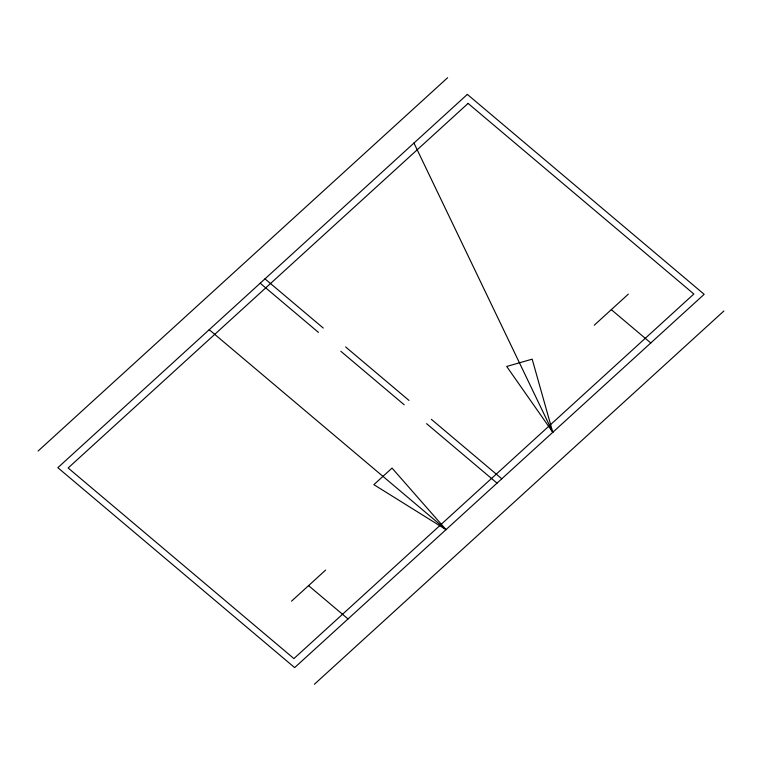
<?xml version="1.0" encoding="UTF-8"?>
<svg xmlns="http://www.w3.org/2000/svg" width="762" height="762" viewBox="0 0 762 762"><rect width="100%" height="100%" fill="white"/><g stroke="black" fill="none" stroke-linecap="round" stroke-linejoin="round"><path stroke-width="1.14" d="M38.1 451.028L447.608 77.734M291.513 601.18L325.631 570.071M594.246 325.212L628.374 294.103M314.392 684.266L723.9 310.972M446.027 529.619L373.866 484.661L392.039 468.087L446.027 529.619L209.207 329.698M611.314 309.658L650.786 342.976M264.976 278.863L323.259 328.06M345.624 346.939L408.984 400.431M431.349 419.31L501.796 478.784M260.204 283.216L318.478 332.413M340.843 351.292L404.212 404.784M426.577 423.662L497.024 483.137M308.572 585.626L348.043 618.944M552.793 432.302L506.701 366.455L532.181 359.169L552.793 432.302L413.957 143.056M467.344 94.393L57.836 467.687L294.656 667.607L704.164 294.313L467.344 94.393M468.087 103.413L68.142 467.992L293.913 658.587L693.858 294.008L468.087 103.413"/></g></svg>
